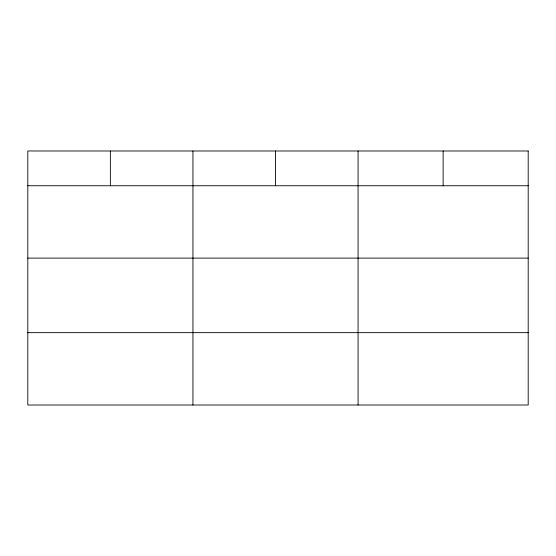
<?xml version="1.0" encoding="UTF-8"?>
<svg xmlns="http://www.w3.org/2000/svg" width="556" height="556" viewBox="0 0 556 556"><rect width="100%" height="100%" fill="white"/><g stroke="black" fill="none" stroke-linecap="round" stroke-linejoin="round"><path stroke-width="0.83" d="M27.8 185.753L528.2 185.753M27.8 258.109L528.2 258.109M27.8 332.655L528.2 332.655M443.132 150.989L443.132 185.753M358.064 150.989L358.064 405.011M275.498 150.989L275.498 185.753M192.932 150.989L192.932 405.011M110.366 150.989L110.366 185.753M528.2 150.989L27.8 150.989L27.8 405.011L528.2 405.011L528.2 150.989"/></g></svg>
